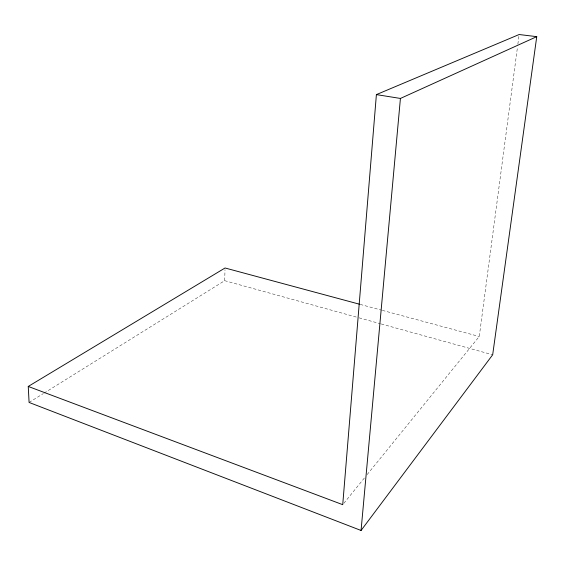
<?xml version="1.0" encoding="UTF-8"?>
<svg xmlns="http://www.w3.org/2000/svg" width="565" height="565" viewBox="0 0 565 565"><rect width="100%" height="100%" fill="white"/><g stroke="black" fill="none" stroke-linecap="round" stroke-linejoin="round"><path stroke-width="0.42" stroke-dasharray="2.83 2.12" d="M44.077 393.113L224.701 280.678L225.004 269.682M367.151 474.593L479.268 336.486L517.406 47.615M517.865 44.127L518.903 36.273M343.845 503.302L364.376 478.011M29.09 402.442L43.328 393.579M360.237 304.415L381.495 310.143M382.343 310.369L479.268 336.486M224.701 280.678L358.267 317.608M359.114 317.848L380.386 323.724M381.234 323.964L492.68 354.778"/><path stroke-width="0.85" d="M376.396 94.602L342.729 504.672L28.25 386.446L29.09 402.442L361.056 530.471L492.68 354.778L536.75 36.654L519.136 34.529L376.396 94.602L400.423 98.444L536.75 36.654M361.056 530.471L400.423 98.444M28.25 386.446L225.054 267.987L359.389 304.182"/></g></svg>
